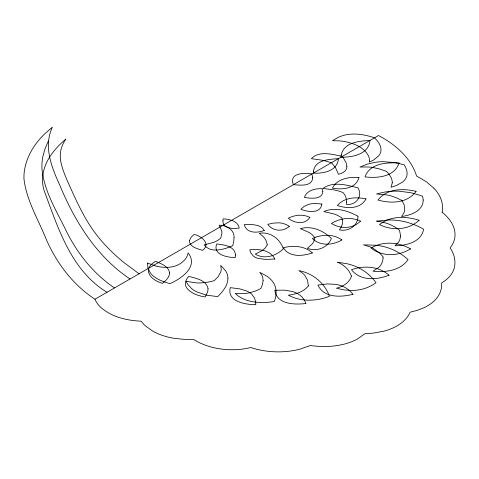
<?xml version="1.0" encoding="UTF-8"?>
<svg xmlns="http://www.w3.org/2000/svg" width="479" height="479" viewBox="0 0 479 479"><rect width="100%" height="100%" fill="white"/><g stroke="black" fill="none" stroke-linecap="round" stroke-linejoin="round"><path stroke-width="0.72" d="M48.373 141.018L45.05 148.712L42.936 156.22A149.286 86.19 0 0 0 41.942 168.476C43.852 190.289 55.726 209.604 65.21 228.842C76.365 252.259 92.902 273.335 114.499 287.945M130.031 278.976C96.303 256.481 74.658 221.184 59.456 184.439C51.361 166.698 43.409 146.191 52.379 127.133L44.535 134.03A151.993 87.753 0 0 0 36.218 143.455C30.267 151.304 26.111 160.579 24.465 170.302A134.066 77.406 0 0 0 24.004 179.26C26.555 200.491 38.266 219.406 46.104 239.033C56.552 263.043 72.892 284.766 94.962 299.225L378.506 135.521C389.828 141.467 400.378 149.322 408.102 159.615A128.534 74.209 0 0 1 416.574 176.015L426.406 181.781L433.908 188.217M106.985 292.286C70.599 270.054 57.839 227.118 43.739 189.57A116.032 66.988 0 0 1 43.733 170.59C46.918 157.735 56.085 147.412 65.904 138.994A78.191 45.146 0 0 0 61.707 147.281C57.684 158.477 62.947 169.967 67.06 180.278C75.359 198.504 83.304 217.203 95.387 233.321A283.825 163.866 0 0 0 124.762 263.181L139.048 273.772M442.129 212.167C448.919 217.747 455.122 225.561 455.05 234.776A58.342 33.686 0 0 1 452.823 243.727L450.146 248.032C455.918 256.026 457.062 267.827 450.284 275.605A48.325 27.902 0 0 1 444.213 281.299L441.626 283.029C442.333 290.915 437.962 298.435 431.759 303.039A45.601 26.327 0 0 1 423.807 307.799L417.365 310.308L410.066 312.242C407.419 318.403 402.174 323.05 396.396 326.259A45.433 26.231 0 0 1 383.871 331.175L372.878 333.174L364.98 333.641L357.508 338.982A46.062 26.59 0 0 1 344.946 343.94C333.695 346.886 321.852 347.149 310.374 345.503L299.992 349.131A51.995 30.015 0 0 1 277.251 351.867C268.27 351.742 259.295 350.347 250.762 347.526A46.104 26.62 0 0 1 239.482 349.425C223.723 350.694 207.156 347.976 193.648 339.425L185.145 339.473L173.057 338.162A50.846 29.357 0 0 1 152.603 331.049L144.951 325.522L141.048 321.205C126.923 320.505 112.032 317.17 101.105 307.662A48.487 27.992 0 0 1 94.962 299.225M433.896 188.217A70.395 40.643 0 0 1 442.153 212.167M255.774 302.968L255.768 304.722C245.661 304.542 226.86 301.932 230.219 287.657L239.692 288.843L246.805 291.046A20.986 12.113 0 0 1 251.738 294.19L254.666 298.189L255.774 302.968M234.063 237.261L233.812 241.218L232.728 245.715C226.741 248.302 220.274 250.505 213.658 249.954A10.58 6.107 0 0 1 208.916 248.727L206.299 247.116L204.174 244.847L213.562 242.392A25.902 14.957 0 0 0 218.292 240.003L220.705 238.195L221.903 233.267A31.794 18.358 0 0 0 221.705 230.902L219.202 225.184C226.13 225.142 234.243 229.441 234.063 237.261M189.385 240.692C189.528 247.164 197.737 248.757 202.671 250.343C211.329 243.512 201.192 236.009 194.151 234.435L191.271 237.069L189.385 240.692M322.834 191.211C322.481 200.102 310.332 198.378 304.363 197.414C306.847 190.097 315.577 188.343 322.397 188.738L322.834 191.211M208.06 288.735L207.694 291.819L205.174 296.908C195.456 295.783 178.158 288.316 188.642 276.377C195.749 278.287 206.503 280.035 208.06 288.735M346.61 201.976L346.443 204.359C355.735 205.671 363.238 196.24 357.969 187.87C346.802 185.032 333.15 181.014 322.9 188.451L333.671 189.822A39.284 22.681 0 0 1 339.545 191.313L342.94 192.498L343.563 193.205A29.153 16.831 0 0 1 345.407 196.043L346.359 198.947L346.61 201.976M312.685 177.835C312.14 186.948 299.591 185.139 293.346 184.69C288.681 172.721 304.518 172.709 311.877 173.991L312.685 177.835M383.062 257.93L382.649 261.289L380.823 265.132A25.369 14.645 0 0 1 378.53 267.617L372.997 271.168C385.385 272.527 400.486 270.761 408.066 259.6C401.54 253.613 393.57 249.224 385.008 246.936A39.991 23.088 0 0 0 376.153 245.242L363.477 244.847L369.417 246.661A30.77 17.765 0 0 1 373.345 248.457L380.081 253.427L383.014 256.708L383.062 257.93M423.208 200.024C423.256 211.035 410.605 215.358 401.552 216.502L403.887 212.963A28.65 16.543 0 0 0 404.713 210.167L404.228 205.114L402.055 200.599L397.348 198.18L391.199 195.941A31.291 18.064 0 0 0 386.523 194.881L376.506 193.947L384.823 192.025L390.505 191.337A40.02 23.106 0 0 1 399.175 191.199L410.88 192.726L419.676 195.187L422.592 196.258L423.208 200.024M147.562 263.073L147.939 268.078L150.161 272.647A32.452 18.735 0 0 0 154.16 276.682C158.848 280.203 164.471 282.203 170.105 283.604C181.164 278.676 198.863 266.683 188.139 252.948L187.295 255.786L185.798 258.468A29.459 17.01 0 0 1 183.535 261.013C177.733 266.857 169.315 267.989 161.459 267.066A25.022 14.448 0 0 1 156.519 266.276L147.562 263.073M235.5 254.972L235.231 257.576C227.633 257.51 212.538 254.834 216.694 243.979C223.639 244.763 234.932 246.014 235.5 254.972M222.939 220.268C222.07 228.854 233.357 228.926 239.237 228.076C238.081 220.831 229.249 219.292 223.208 218.819L222.939 220.268M227.938 278.197C227.89 285.616 222.699 291.681 217.7 296.621L206.287 295.124L197.031 291.992A30.812 17.789 0 0 1 191.684 288.645L187.822 284.49L186.133 281.293L196.336 282.891A28.662 16.549 0 0 0 201.533 282.897L208.652 282.041L214.191 280.712L218.167 276.694L220.783 271.886A31.015 17.903 0 0 0 221.232 269.084L220.705 265.384L225.549 270.713A37.919 21.89 0 0 1 227.764 276.287L227.938 278.197M313.494 171.159L313.38 173.123C323.379 173.769 337.611 170.967 338.431 158.657C329.42 159.315 315.122 159.663 313.494 171.159M369.549 161.112L369.489 162.13L373.877 159.842L378.542 155.968A24.429 14.107 0 0 0 380.823 151.609C381.937 146.197 378.129 141.377 374.5 137.832C366.86 135.21 358.747 133.593 350.64 134.18A24.429 14.107 0 0 0 343.084 135.503L338.521 137.15L332.42 140.724L339.252 140.856A30.626 17.681 0 0 1 344.138 141.467C353.358 143.203 363.333 146.748 368.213 155.364A30.626 17.681 0 0 1 369.261 158.184L369.549 161.112M263.121 280.67L262.33 284.957L260.78 288.526L256.445 290.663L250.343 292.603A26.183 15.118 0 0 1 245.517 293.411L235.231 293.441L238.536 296.22L242.392 298.489A28.53 16.472 0 0 0 249.116 300.938C257.337 303.021 265.971 302.818 274.305 301.536C276.862 294.98 277.042 286.909 272.389 281.215A37.26 21.513 0 0 0 267.27 276.425L259.78 272.323L261.66 274.97A29.961 17.298 0 0 1 262.779 277.73L263.121 280.67M346.91 166.524C347.03 171.081 342.263 173.452 338.431 174.278L335.45 167.452L331.414 162.71L323.199 160.381L311.38 158.657C319.385 150.304 332.564 154.543 342.437 156.346L346.036 162.561L346.91 166.524M400.624 236.075L399.761 239.949A27.381 15.807 0 0 1 398.211 242.548L395.037 245.715C406.162 245.721 421.406 242.123 423.592 229.231C415.58 224.603 406.659 221.514 397.462 220.424A39.607 22.866 0 0 0 388.511 219.957L376.506 221.13C384.829 222.058 393.121 224.867 399.546 230.387L400.624 236.075M392.307 182.709L391.032 187.295L396.193 185.589L402.126 182.361A23.615 13.634 0 0 0 405.809 178.398C408.455 174.045 406.791 168.608 404.054 164.734L394.924 162.603L383.308 161.668A34.183 19.735 0 0 0 375.063 162.351L367.273 164.153L359.969 167.045L368.106 166.979A30.566 17.645 0 0 1 372.872 167.482L379.416 168.919L386.523 171.386C389.397 174.494 392.397 178.236 392.307 182.709M169.608 272.946C169.47 277.419 165.764 280.652 162.591 283.317C150.945 280.425 141.203 269.408 155.579 261.336C160.974 263.672 168.704 266.198 169.608 272.946M341.246 154.939L340.934 157.214C352.31 157.405 368.752 154.418 369.992 140.437C359.418 141.03 343.934 142.209 341.246 154.939M357.969 216.215C358.053 225.777 348.317 232.016 339.431 229.812L341.299 226.86L342.377 223.986A29.207 16.867 0 0 0 342.629 221.807L341.934 217.951L338.342 215.778A29.363 16.951 0 0 0 334.234 214.011L323.9 211.586C335.09 206.545 347.778 210.766 357.969 216.215M314.883 237.62L313.829 241.38A28.489 16.448 0 0 1 312.134 244.045L307.368 248.32C316.487 251.984 327.798 247.871 331.414 238.488C323.421 230.585 311.601 225.429 300.357 228.651L309.123 232.483A28.075 16.208 0 0 1 312.332 234.836L314.883 237.62M321.9 204.066C320.529 214.149 307.578 211.934 300.86 209.275L304.015 206.521L307.734 204.701A14.615 8.436 0 0 1 311.835 203.719L316.146 203.455L321.9 204.066M358.969 177.458C356.095 188.936 342.048 189.929 332.42 188.163C337.18 178.451 349.305 176.841 358.969 177.458M351.454 276.084C349.544 282.861 342.79 286.562 336.426 288.232L344.569 290.005L352.556 290.46A27.117 15.657 0 0 0 360.226 289.615C365.896 288.484 371.345 286.179 376.003 282.736C370.842 275.449 363.627 269.629 355.31 266.336A41.583 24.01 0 0 0 346.958 263.725L337.426 262.205L338.713 262.761A30.003 17.322 0 0 1 343.287 265.366C347.047 267.971 349.886 271.803 351.454 276.084M399.049 162.998C394.564 177.02 377.332 178.386 364.98 176.883C369.812 163.207 386.81 162.315 399.049 162.998M267.294 244.847L265.414 247.679A26.076 15.053 0 0 1 262.007 250.685L255.271 254.104C264.396 259.792 276.12 255.912 283.323 248.9C280.155 238.811 270 231.411 259.277 233.279L263.252 236.626A32.512 18.771 0 0 1 266.222 240.943L267.294 244.847M365.98 198.863C360.627 209.281 346.994 208.766 337.426 205.515C344.299 197.168 356.208 196.923 365.98 198.863M309.877 217.37C305.051 225.028 294.405 223.364 288.334 218.238C294.902 214.79 303.105 214.017 309.877 217.37M416.077 191.343C407.485 203.294 390.948 203.791 378.009 200.018C386.852 188.475 403.138 188.259 416.077 191.343M308.374 285.921C303.548 291.945 295.711 294.286 288.334 295.178C300.932 301.932 316.326 301.405 329.414 296.333C324.828 282.921 312.619 273.258 298.854 270.593L302.153 272.808A29.225 16.873 0 0 1 304.728 275.263L307.476 280.047L308.374 285.921M360.471 221.13C352.855 229.058 340.365 229.112 331.414 223.448C340.024 218.137 351.191 216.694 360.471 221.13M419.083 220.262C408.431 230.249 392.211 230.896 379.512 224.603C390.613 215.562 406.126 216.173 419.083 220.262M289.334 226.339C283.089 232.046 272.743 231.411 267.791 224.316L273.072 223.13L279.095 222.813A13.065 7.544 0 0 1 282.957 223.412L286.346 224.615L289.334 226.339M410.569 248.9C398.564 256.265 382.398 257.079 370.991 248.032C383.146 240.901 398.588 241.985 410.569 248.9M341.934 239.931C332.923 245.308 320.337 246.404 312.38 238.488C321.738 234.315 333.312 233.698 341.934 239.931M389.026 275.215C376.787 279.993 360.459 281.221 351.454 269.725C363.836 265.252 378.859 266.234 389.026 275.215M264.288 230.387C257.474 233.231 246.422 233.53 244.248 224.603L251.679 224.412L257.462 225.435A13.478 7.784 0 0 1 260.75 226.89L262.45 228.142L264.288 230.387M312.38 252.948C302.86 256.121 289.436 257.732 283.323 247.739C293.136 245.23 304.584 245.745 312.38 252.948M352.957 294.31C341.03 297.249 324.055 298.285 317.888 285.053L327.307 283.921L335.324 284.322A21.729 12.544 0 0 1 342.024 286.059C346.341 287.723 350.197 290.579 352.957 294.31M274.808 259.019L265.396 259.444L257.774 258.301A13.161 7.598 0 0 1 253.511 256.175L250.715 252.798L249.757 249.769C258.72 248.9 270.342 249.834 274.808 259.019M305.865 303.56C294.741 304.722 276.73 304.692 274.808 290.256L284.298 290.154L291.986 291.394A21.022 12.137 0 0 1 297.974 293.843C301.686 295.968 304.572 299.471 305.865 303.56"/></g></svg>
